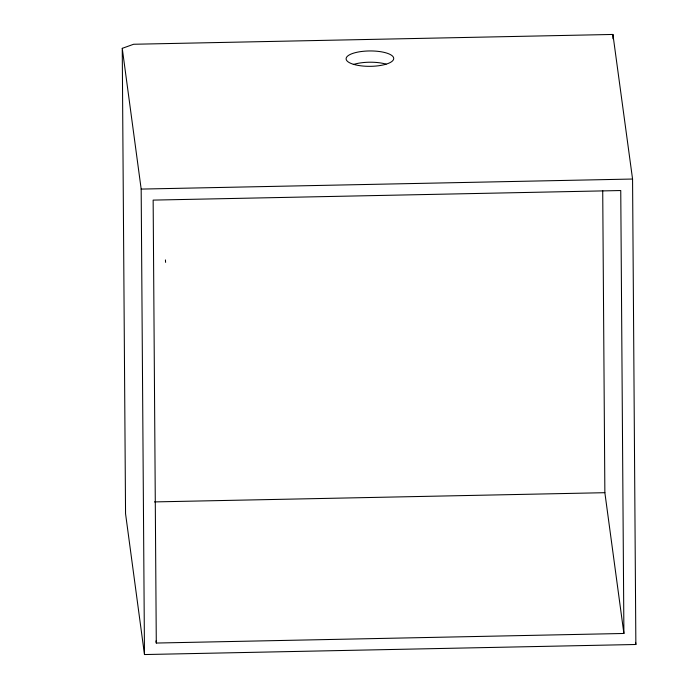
<?xml version="1.0" encoding="UTF-8"?>
<svg xmlns="http://www.w3.org/2000/svg" width="689" height="689" viewBox="0 0 689 689"><rect width="100%" height="100%" fill="white"/><g stroke="black" fill="none" stroke-linecap="round" stroke-linejoin="round"><path stroke-width="1.03" d="M122.246 48.342L133.623 44.26L612.917 34.45L632.562 179.037L635.861 644.491L144.483 654.55L125.553 513.693L122.246 48.342L141.176 189.087L144.483 654.55M141.176 189.087L632.562 179.037M154.457 501.911L604.864 492.695L623.898 633.475L156.291 643.044L155.998 640.916M635.577 642.363L635.861 644.491M165.532 261.527L165.627 262.38M165.446 259.925L165.498 261.157M623.898 633.475L620.755 190.534L153.147 200.103L156.291 643.044M612.917 34.45L612.943 38.756M602.72 190.595L604.864 492.695M353.311 64.525A23.796 7.691 -0.4 0 1 386.073 64.129M353.836 64.413A23.796 7.691 -0.4 0 0 393.152 60.158A23.796 7.691 -0.4 0 0 362.758 51.348A23.796 7.691 -0.4 0 0 353.836 64.413"/></g></svg>
